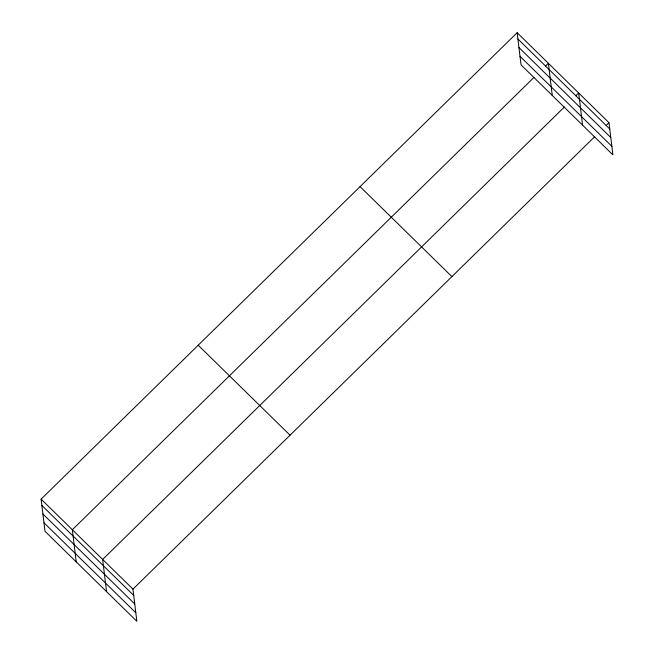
<?xml version="1.0" encoding="UTF-8"?>
<svg xmlns="http://www.w3.org/2000/svg" width="654" height="654" viewBox="0 0 654 654"><rect width="100%" height="100%" fill="white"/><g stroke="black" fill="none" stroke-linecap="round" stroke-linejoin="round"><path stroke-width="0.98" d="M41.112 499.149L132.958 589.131L136.85 621.3L45.012 531.318L41.112 499.149L517.15 32.7L608.988 122.682L612.888 154.851L521.042 64.869L517.15 32.7M534.097 77.286L72.341 529.748L76.232 561.909M545.518 66.095L548.379 63.291L552.27 95.459M564.402 106.978L102.653 559.44L106.545 591.608M575.831 95.786L578.684 92.991L582.575 125.159M132.958 589.131L594.707 136.678M606.135 125.478L608.988 122.682M517.911 38.987L609.749 128.969M518.941 47.529L610.787 137.512M520.012 56.326L611.85 146.308M360.06 186.627L451.898 276.609M198.211 345.222L290.049 435.204M41.881 505.436L133.718 595.426M42.911 513.979L134.749 603.961M43.973 522.775L135.819 612.757"/></g></svg>
